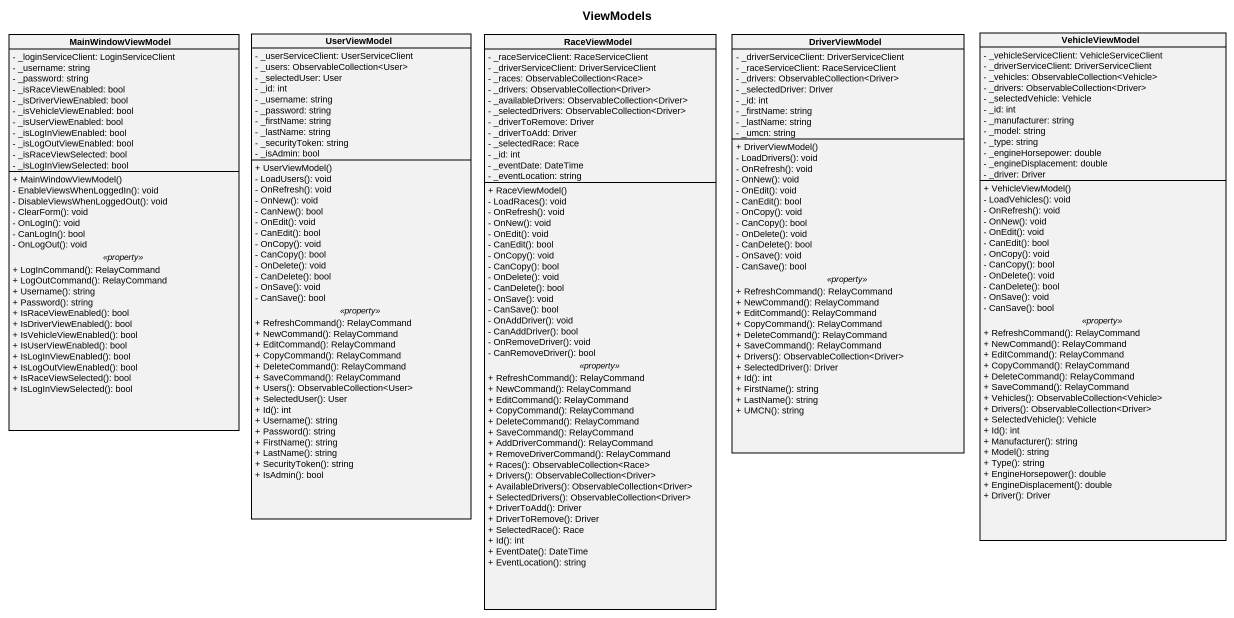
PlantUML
@startuml
title ViewModels
hide circle
hide empty members
skinparam classAttributeIconSize 0
class MainWindowViewModel {
  - _loginServiceClient: LoginServiceClient
  - _username: string
  - _password: string
  - _isRaceViewEnabled: bool
  - _isDriverViewEnabled: bool
  - _isVehicleViewEnabled: bool
  - _isUserViewEnabled: bool
  - _isLogInViewEnabled: bool
  - _isLogOutViewEnabled: bool
  - _isRaceViewSelected: bool
  - _isLogInViewSelected: bool
  --
  + MainWindowViewModel()
  - EnableViewsWhenLoggedIn(): void
  - DisableViewsWhenLoggedOut(): void
  - ClearForm(): void
  - OnLogIn(): void
  - CanLogIn(): bool
  - OnLogOut(): void
  .. <<property>> ..
  + LogInCommand(): RelayCommand
  + LogOutCommand(): RelayCommand
  + Username(): string
  + Password(): string
  + IsRaceViewEnabled(): bool
  + IsDriverViewEnabled(): bool
  + IsVehicleViewEnabled(): bool
  + IsUserViewEnabled(): bool
  + IsLogInViewEnabled(): bool
  + IsLogOutViewEnabled(): bool
  + IsRaceViewSelected(): bool
  + IsLogInViewSelected(): bool
}
class UserViewModel {
  - _userServiceClient: UserServiceClient
  - _users: ObservableCollection<User>
  - _selectedUser: User
  - _id: int
  - _username: string
  - _password: string
  - _firstName: string
  - _lastName: string
  - _securityToken: string
  - _isAdmin: bool
  --
  + UserViewModel()
  - LoadUsers(): void
  - OnRefresh(): void
  - OnNew(): void
  - CanNew(): bool
  - OnEdit(): void
  - CanEdit(): bool
  - OnCopy(): void
  - CanCopy(): bool
  - OnDelete(): void
  - CanDelete(): bool
  - OnSave(): void
  - CanSave(): bool
  .. <<property>> ..
  + RefreshCommand(): RelayCommand
  + NewCommand(): RelayCommand
  + EditCommand(): RelayCommand
  + CopyCommand(): RelayCommand
  + DeleteCommand(): RelayCommand
  + SaveCommand(): RelayCommand
  + Users(): ObservableCollection<User>
  + SelectedUser(): User
  + Id(): int
  + Username(): string
  + Password(): string
  + FirstName(): string
  + LastName(): string
  + SecurityToken(): string
  + IsAdmin(): bool
}
class RaceViewModel {
  - _raceServiceClient: RaceServiceClient
  - _driverServiceClient: DriverServiceClient
  - _races: ObservableCollection<Race>
  - _drivers: ObservableCollection<Driver>
  - _availableDrivers: ObservableCollection<Driver>
  - _selectedDrivers: ObservableCollection<Driver>
  - _driverToRemove: Driver
  - _driverToAdd: Driver
  - _selectedRace: Race
  - _id: int
  - _eventDate: DateTime
  - _eventLocation: string
  --
  + RaceViewModel()
  - LoadRaces(): void
  - OnRefresh(): void
  - OnNew(): void
  - OnEdit(): void
  - CanEdit(): bool
  - OnCopy(): void
  - CanCopy(): bool
  - OnDelete(): void
  - CanDelete(): bool
  - OnSave(): void
  - CanSave(): bool
  - OnAddDriver(): void
  - CanAddDriver(): bool
  - OnRemoveDriver(): void
  - CanRemoveDriver(): bool
  .. <<property>> ..
  + RefreshCommand(): RelayCommand
  + NewCommand(): RelayCommand
  + EditCommand(): RelayCommand
  + CopyCommand(): RelayCommand
  + DeleteCommand(): RelayCommand
  + SaveCommand(): RelayCommand
  + AddDriverCommand(): RelayCommand
  + RemoveDriverCommand(): RelayCommand
  + Races(): ObservableCollection<Race>
  + Drivers(): ObservableCollection<Driver>
  + AvailableDrivers(): ObservableCollection<Driver>
  + SelectedDrivers(): ObservableCollection<Driver>
  + DriverToAdd(): Driver
  + DriverToRemove(): Driver
  + SelectedRace(): Race
  + Id(): int
  + EventDate(): DateTime
  + EventLocation(): string
}
class DriverViewModel {
  - _driverServiceClient: DriverServiceClient
  - _raceServiceClient: RaceServiceClient
  - _drivers: ObservableCollection<Driver>
  - _selectedDriver: Driver
  - _id: int
  - _firstName: string
  - _lastName: string
  - _umcn: string
  --
  + DriverViewModel()
  - LoadDrivers(): void
  - OnRefresh(): void
  - OnNew(): void
  - OnEdit(): void
  - CanEdit(): bool
  - OnCopy(): void
  - CanCopy(): bool
  - OnDelete(): void
  - CanDelete(): bool
  - OnSave(): void
  - CanSave(): bool
  .. <<property>> ..
  + RefreshCommand(): RelayCommand
  + NewCommand(): RelayCommand
  + EditCommand(): RelayCommand
  + CopyCommand(): RelayCommand
  + DeleteCommand(): RelayCommand
  + SaveCommand(): RelayCommand
  + Drivers(): ObservableCollection<Driver>
  + SelectedDriver(): Driver
  + Id(): int
  + FirstName(): string
  + LastName(): string
  + UMCN(): string
}
class VehicleViewModel {
  - _vehicleServiceClient: VehicleServiceClient
  - _driverServiceClient: DriverServiceClient
  - _vehicles: ObservableCollection<Vehicle>
  - _drivers: ObservableCollection<Driver>
  - _selectedVehicle: Vehicle
  - _id: int
  - _manufacturer: string
  - _model: string
  - _type: string
  - _engineHorsepower: double
  - _engineDisplacement: double
  - _driver: Driver
  --
  + VehicleViewModel()
  - LoadVehicles(): void
  - OnRefresh(): void
  - OnNew(): void
  - OnEdit(): void
  - CanEdit(): bool
  - OnCopy(): void
  - CanCopy(): bool
  - OnDelete(): void
  - CanDelete(): bool
  - OnSave(): void
  - CanSave(): bool
  .. <<property>> ..
  + RefreshCommand(): RelayCommand
  + NewCommand(): RelayCommand
  + EditCommand(): RelayCommand
  + CopyCommand(): RelayCommand
  + DeleteCommand(): RelayCommand
  + SaveCommand(): RelayCommand
  + Vehicles(): ObservableCollection<Vehicle>
  + Drivers(): ObservableCollection<Driver>
  + SelectedVehicle(): Vehicle
  + Id(): int
  + Manufacturer(): string
  + Model(): string
  + Type(): string
  + EngineHorsepower(): double
  + EngineDisplacement(): double
  + Driver(): Driver
}
@enduml
